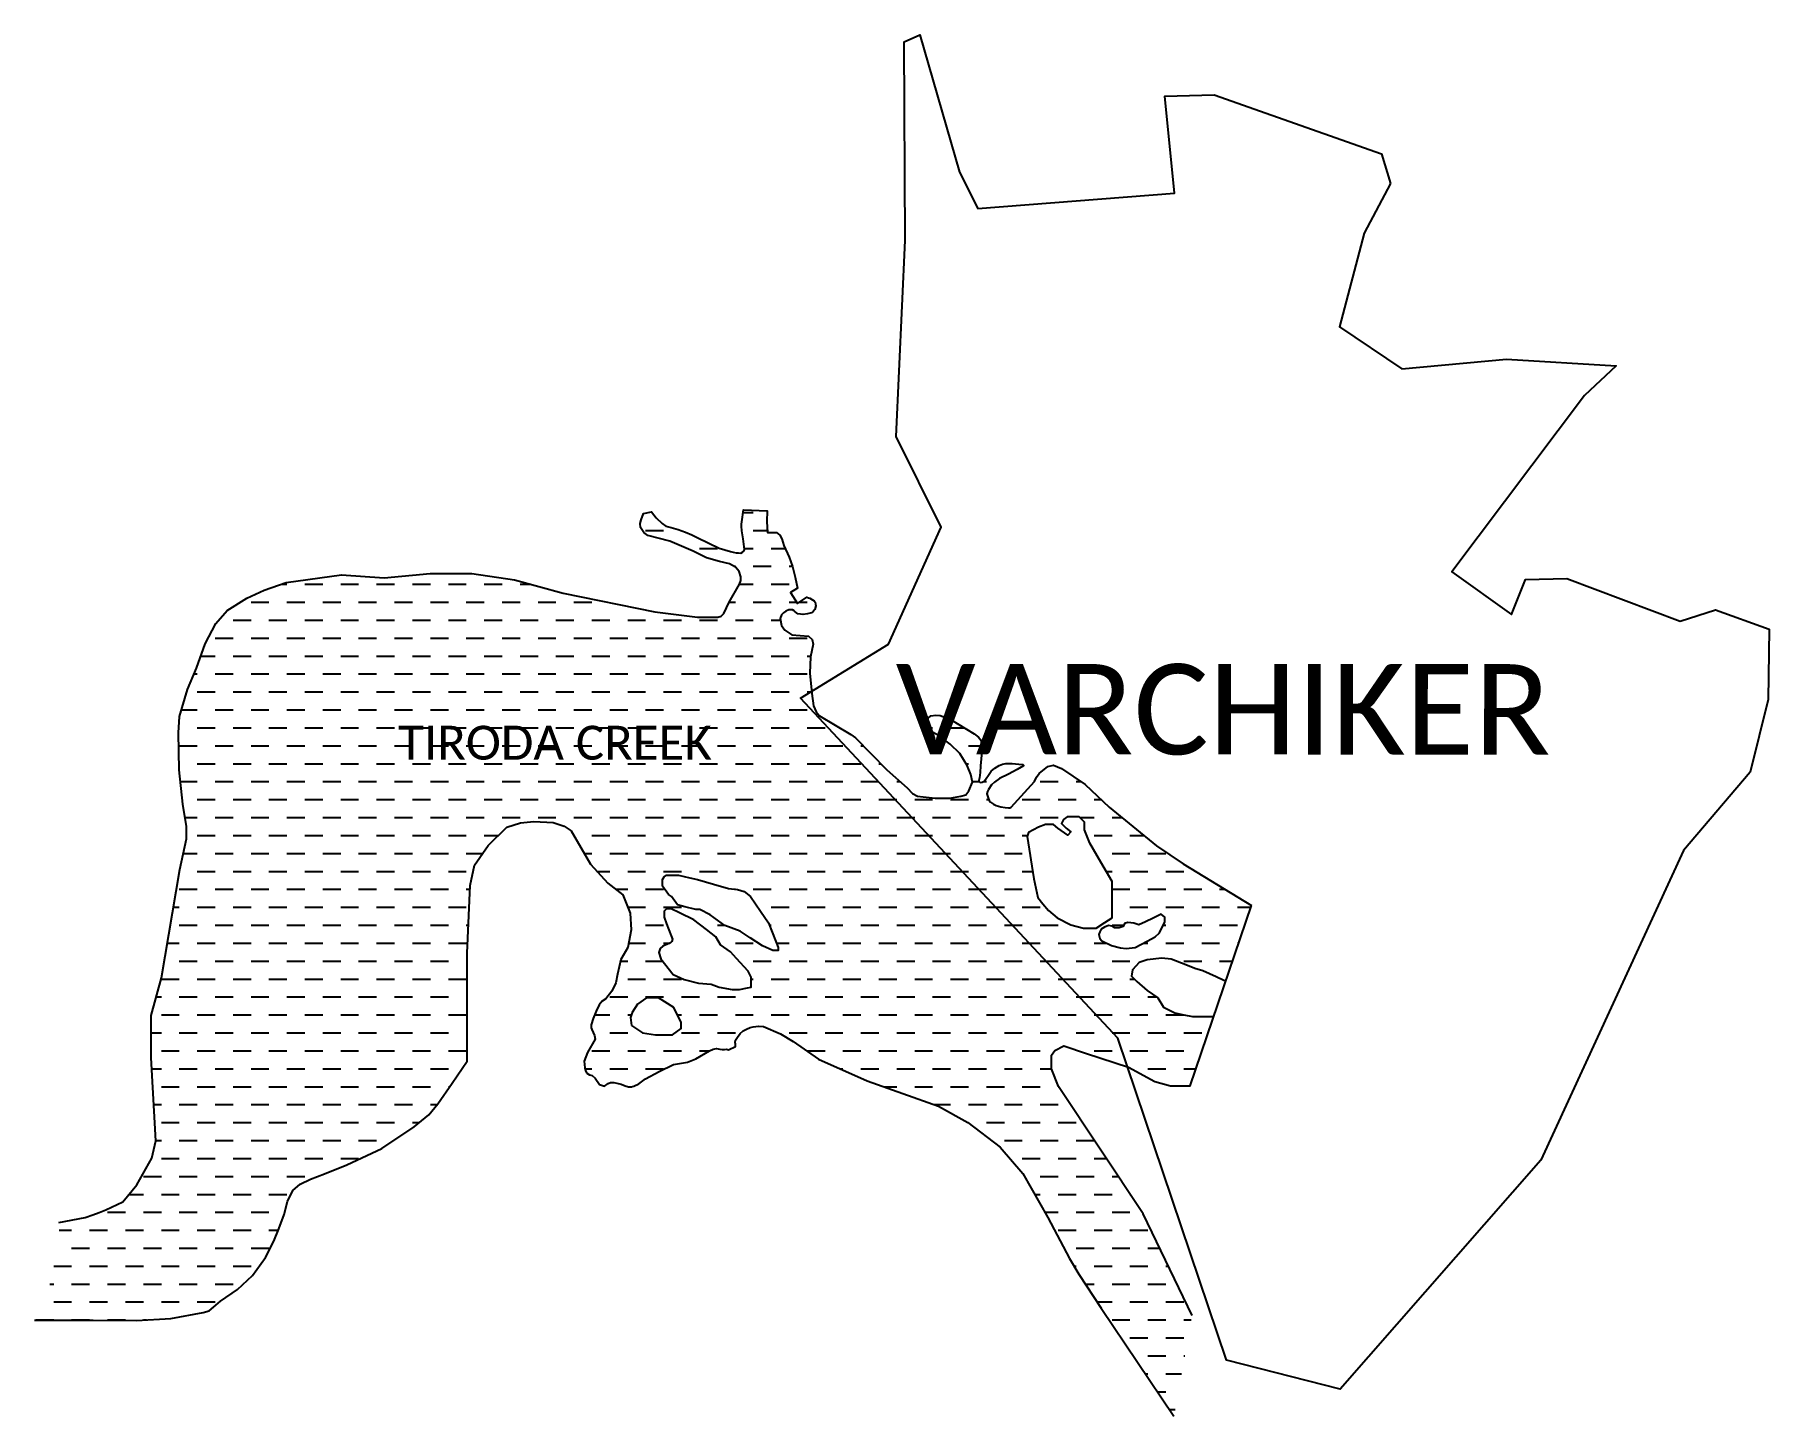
# Model space of a CAD drawing. Header units: metres. Extents: x 356742 to 358277, y 1741974 to 1743196.
import ezdxf

# ---------------------------------------------------------------- set-up
doc = ezdxf.new("R2010")
doc.units = ezdxf.units.M
doc.header["$MEASUREMENT"] = 0
for name, color, linetype in [('CREEK', 132, 'Continuous'), ('village', 3, 'Continuous'), ('VILLAGE NAME', 250, 'Continuous')]:
    doc.layers.add(name, color=color, linetype=linetype)
doc.layers.add('CREEK TEXT', color=7, linetype='Continuous', true_color=0x000000)

msp = doc.modelspace()

# ---------------------------------------------------------------- hatches: boundary and pattern name
at = {"layer": 'CREEK'}
h = msp.add_hatch(dxfattribs=at)
h.set_pattern_fill('DASH', color=256, scale=5)
h.set_pattern_definition([(0, (0, 0), (15.875, 15.875), [15.875, -15.875])])
h.paths.add_polyline_path([(357514.1, 1742529.9), (357496.1, 1742545.6), (357468.6, 1742573.9), (357464.3, 1742577.1), (357436.7, 1742593.6), (357433.8, 1742596.9), (357431.3, 1742602.3), (357429.9, 1742613.1), (357428, 1742631.2), (357428.8, 1742645.6), (357431, 1742656.9), (357430.2, 1742661.1), (357426.8, 1742664), (357419.6, 1742664.7), (357412.2, 1742665.2), (357405.8, 1742669.2), (357403.1, 1742673.3), (357401.9, 1742679.5), (357403.1, 1742682.9), (357404.7, 1742684.7), (357406.7, 1742686.2), (357409.5, 1742687.2), (357411.2, 1742687.4), (357412.8, 1742687.2), (357414.2, 1742686.3), (357415.1, 1742685.4), (357417.5, 1742683.8), (357422.2, 1742683), (357425.9, 1742683.6), (357429.6, 1742684.5), (357431.1, 1742685.8), (357432.6, 1742687.7), (357433.3, 1742690.7), (357433.2, 1742692.3), (357432.9, 1742694), (357431.9, 1742695.1), (357430.3, 1742696.2), (357428.2, 1742697.5), (357427, 1742697.8), (357425.3, 1742698.5), (357417.1, 1742692.9), (357411.1, 1742702.6), (357417.3, 1742706.3), (357415, 1742716.2), (357412.8, 1742725.6), (357409.7, 1742733.9), (357405, 1742744.3), (357403.2, 1742750), (357401.4, 1742753.3), (357398.6, 1742755.7), (357390.5, 1742755.6), (357390.1, 1742765.4), (357390.4, 1742774.9), (357369.4, 1742775.8), (357367.8, 1742765), (357367.5, 1742763.1), (357367.5, 1742761.2), (357367.8, 1742757.1), (357369.2, 1742750.1), (357370.2, 1742740.5), (357369.7, 1742739.2), (357368.6, 1742738.3), (357367, 1742737.4), (357364.9, 1742737.6), (357362.8, 1742737.7), (357360.3, 1742738.2), (357357.8, 1742738.9), (357347.7, 1742741.9), (357329, 1742751), (357323.5, 1742753.6), (357318.1, 1742756.1), (357311.4, 1742758.4), (357305.2, 1742760.1), (357300.7, 1742761.4), (357297.5, 1742763.5), (357292.2, 1742768.7), (357287.8, 1742774), (357280.8, 1742772.6), (357278.7, 1742766.8), (357277.8, 1742763.5), (357278.3, 1742760), (357281.3, 1742755.6), (357284.7, 1742752.9), (357304.1, 1742747.9), (357324.7, 1742739.1), (357336.5, 1742733.4), (357348, 1742730.1), (357357.1, 1742727.9), (357362.2, 1742725), (357365.5, 1742721.3), (357366.9, 1742716.5), (357367, 1742713.2), (357365.7, 1742709.9), (357356.7, 1742694), (357352.1, 1742684.1), (357349.7, 1742681.8), (357346.7, 1742680.8), (357328.7, 1742680.8), (357290.8, 1742685.6), (357209.7, 1742701.9), (357166.7, 1742713.9), (357128.9, 1742719.3), (357092, 1742719.3), (357051.4, 1742715.7), (357013.7, 1742718.1), (356964.5, 1742711.3), (356945.1, 1742704.7), (356929.9, 1742697.7), (356912.4, 1742686.7), (356902.5, 1742675.1), (356893, 1742657.1), (356885.4, 1742635.8), (356877.2, 1742616.8), (356870.1, 1742592.8), (356869.4, 1742578.3), (356869.8, 1742545.6), (356873.2, 1742515.4), (356876.4, 1742495.7), (356876.4, 1742484.7), (356870.5, 1742457.4), (356854.2, 1742361.7), (356845, 1742328.4), (356845, 1742290.8), (356849.2, 1742217.4), (356845.7, 1742202), (356832.4, 1742178.6), (356820.1, 1742163.5), (356805, 1742156.3), (356799.2, 1742154.1), (356793.5, 1742151.9), (356786.7, 1742149.5), (356765.1, 1742145.4), (356755, 1742089), (356742, 1742058.8), (356793.7, 1742058.8), (356832.2, 1742058.5), (356862.6, 1742060.3), (356891.2, 1742065.5), (356896.4, 1742067), (356900.2, 1742070.2), (356906.5, 1742075.6), (356921.5, 1742086), (356934.8, 1742098.3), (356946.3, 1742114.3), (356953.6, 1742128.8), (356958.1, 1742139.5), (356962.8, 1742152.3), (356965.8, 1742163.8), (356970.5, 1742173.6), (356977.1, 1742179.2), (356986, 1742183.5), (356998.4, 1742188.4), (357018.3, 1742196.1), (357049.3, 1742210.7), (357077.9, 1742229.9), (357091, 1742240.5), (357098.8, 1742250.3), (357111.6, 1742268.4), (357124.8, 1742288.1), (357124.8, 1742383.6), (357127.5, 1742443.3), (357131.2, 1742461.5), (357143.3, 1742478.8), (357160, 1742495), (357172, 1742498.8), (357183.9, 1742500.1), (357201, 1742499.2), (357210.7, 1742495.9), (357216.9, 1742491.8), (357233.9, 1742462.3), (357249.2, 1742445.4), (357262.5, 1742435.1), (357269.2, 1742418.9), (357270, 1742404.1), (357267.1, 1742388.6), (357260.7, 1742377.9), (357257.9, 1742364.9), (357256.5, 1742357.2), (357252.7, 1742350), (357247.5, 1742343), (357244.4, 1742341.1), (357241.7, 1742337.8), (357239, 1742332.1), (357236.3, 1742325.8), (357234.4, 1742320), (357234.6, 1742317.5), (357235.2, 1742315.9), (357237.5, 1742310.7), (357238, 1742307.4), (357231.2, 1742295.5), (357228.4, 1742288.1), (357228.8, 1742282.1), (357229.6, 1742279.5), (357230.8, 1742277.4), (357233, 1742275.9), (357235.3, 1742275.2), (357238, 1742272.8), (357241.9, 1742267.2), (357246.3, 1742265.7), (357249.7, 1742268.3), (357251.8, 1742269.1), (357254.5, 1742269.1), (357257.3, 1742268.6), (357261, 1742267.6), (357264.5, 1742266.2), (357267.5, 1742265.3), (357270, 1742265.2), (357272.3, 1742265.9), (357276.6, 1742267.9), (357282.7, 1742272.3), (357294.6, 1742278.9), (357307.5, 1742284.9), (357319.8, 1742287.1), (357327.2, 1742290.1), (357339.3, 1742297.2), (357342.6, 1742298.7), (357345.4, 1742299.1), (357348.4, 1742298.7), (357350.4, 1742298.3), (357352.5, 1742298.4), (357354.3, 1742298.5), (357356.2, 1742297.9), (357362.3, 1742300.8), (357362.2, 1742302), (357362.2, 1742303.1), (357362, 1742304.5), (357362.4, 1742306.6), (357364.1, 1742309.3), (357366.3, 1742312.4), (357369, 1742314.7), (357372, 1742316.3), (357375.3, 1742317.6), (357378, 1742318.3), (357382.6, 1742319), (357387.2, 1742318.5), (357402, 1742312.2), (357413.4, 1742305.3), (357435.6, 1742289.8), (357478.9, 1742270.7), (357541.8, 1742248.2), (357567.8, 1742233.8), (357596.4, 1742211.9), (357616.5, 1742188.7), (357638.8, 1742149.6), (357658, 1742113.4), (357666.1, 1742099.5), (357686, 1742069.3), (357750.3, 1741973.8), (357766.4, 1742062.9), (357723.1, 1742153), (357648.2, 1742265.6), (357642.1, 1742281.2), (357642.1, 1742293.2), (357644.8, 1742297.3), (357652.9, 1742301.4), (357672.9, 1742294.8), (357710.2, 1742282.6), (357733.3, 1742269.9), (357747.2, 1742266.1), (357764.8, 1742266.1), (357785.6, 1742327.5), (357775.6, 1742327.5), (357766.8, 1742327.5), (357759.2, 1742329), (357751, 1742330.7), (357741.2, 1742335.6), (357736.1, 1742343.9), (357726.7, 1742350.4), (357717.4, 1742358.4), (357712.7, 1742363.1), (357713.5, 1742368.9), (357719.6, 1742375.3), (357726.6, 1742377.6), (357739.5, 1742379.2), (357747.9, 1742378.1), (357760.7, 1742373.1), (357768.7, 1742369.9), (357776, 1742368), (357787.7, 1742362.5), (357794.5, 1742359.4), (357796.2, 1742358.6), (357819, 1742425.8), (357758.5, 1742462.5), (357735, 1742478.6), (357693.1, 1742512.6), (357671.8, 1742532.6), (357650.9, 1742546.8), (357643.6, 1742549.7), (357638.8, 1742548.7), (357631, 1742542.4), (357628.7, 1742539.1), (357626.9, 1742535.4), (357606.2, 1742512.6), (357605, 1742512.2), (357603.8, 1742512.2), (357600.9, 1742512.3), (357597.2, 1742513.1), (357593, 1742514.2), (357590.6, 1742515.4), (357588, 1742517.1), (357586.7, 1742518.7), (357585.8, 1742521), (357584.8, 1742524.5), (357585.2, 1742526.5), (357586.3, 1742528.4), (357588.8, 1742532.5), (357591.4, 1742534.9), (357595.9, 1742538.1), (357603.9, 1742541.8), (357611.6, 1742546), (357617.1, 1742549.1), (357617.2, 1742549.9), (357616.7, 1742550.3), (357615.9, 1742550.4), (357613, 1742550.7), (357607.1, 1742551.3), (357601.4, 1742551.3), (357598.5, 1742550.6), (357595.6, 1742549.6), (357591.7, 1742547.2), (357588.7, 1742544.6), (357586.7, 1742541.8), (357583.6, 1742537.3), (357582.4, 1742535.6), (357580.5, 1742534.8), (357578.1, 1742534.5), (357577.6, 1742535.8), (357578.2, 1742538.7), (357578.8, 1742543.3), (357579, 1742549.1), (357580.2, 1742561.6), (357579.8, 1742571.8), (357577.2, 1742574.7), (357573.5, 1742577.5), (357553.2, 1742590), (357543.4, 1742593.8), (357539.5, 1742594.1), (357535.3, 1742593.6), (357532.9, 1742591.5), (357532, 1742588.7), (357531.9, 1742585.4), (357532.7, 1742583), (357533.7, 1742581.2), (357536.6, 1742579), (357542.5, 1742575.8), (357552.4, 1742568.5), (357560.9, 1742560.3), (357567.4, 1742549.6), (357570.6, 1742541.6), (357572, 1742534.8), (357568.8, 1742527.1), (357566, 1742523.7), (357561.6, 1742522.3), (357552.1, 1742520.7), (357539, 1742520.7), (357528.4, 1742521.8), (357523.5, 1742522.5), (357518.8, 1742524.7)])
h.paths.add_polyline_path([(357299.2, 1742451.1), (357301.3, 1742452.6), (357305.4, 1742452.6), (357311.9, 1742452.6), (357321.8, 1742450.3), (357328.6, 1742448.6), (357342.8, 1742444.5), (357356.1, 1742440.7), (357364.2, 1742439.7), (357369.9, 1742438), (357375.5, 1742433.5), (357384.5, 1742420.6), (357391.6, 1742410.4), (357398, 1742393.8), (357400.1, 1742388.4), (357400.1, 1742385.9), (357395.3, 1742385.9), (357386.1, 1742390.1), (357375.4, 1742397.1), (357366.5, 1742402.9), (357352.9, 1742408.1), (357339.9, 1742417.3), (357330.6, 1742422), (357327.2, 1742422), (357317.4, 1742424.5), (357311.1, 1742426.2), (357305.5, 1742433.5), (357302.9, 1742435.3), (357297.7, 1742442.8), (357297.7, 1742448.6)], flags=16)
h.paths.add_polyline_path([(357301.3, 1742422.8), (357305.3, 1742422.8), (357312.7, 1742419.2), (357325.5, 1742413), (357336.6, 1742404.4), (357345, 1742397.9), (357349.1, 1742390.8), (357357.9, 1742384.7), (357363.3, 1742378.9), (357373.4, 1742367.6), (357376.1, 1742362.3), (357376.1, 1742357.3), (357376.1, 1742353.3), (357372.9, 1742352.7), (357365.8, 1742351.3), (357359.2, 1742351.3), (357347.7, 1742353.5), (357340.8, 1742356.1), (357329.6, 1742357.1), (357316.8, 1742360.2), (357307.2, 1742364.7), (357296.2, 1742378.4), (357294.5, 1742384.2), (357295.7, 1742387.7), (357298, 1742389.7), (357302, 1742391.4), (357304.7, 1742392.6), (357305.8, 1742393.7), (357306.6, 1742395.8), (357305.4, 1742398.9), (357301.3, 1742409.4), (357299.1, 1742415.4), (357299.1, 1742420.6)], flags=16)
h.paths.add_polyline_path([(357283.4, 1742343.9), (357294.2, 1742343.9), (357307.6, 1742335.4), (357314.1, 1742322.1), (357314.1, 1742317), (357306.5, 1742311.4), (357291.4, 1742311.4), (357280.1, 1742313), (357270.3, 1742319.6), (357269.3, 1742326.7), (357270.9, 1742330.9), (357275.5, 1742338.3)], flags=16)
h.paths.add_polyline_path([(357620.3, 1742486.6), (357621.6, 1742490.3), (357630.4, 1742495), (357636.7, 1742497.4), (357643.8, 1742497.4), (357647.6, 1742494.1), (357656.3, 1742487.8), (357659, 1742490.8), (357654.8, 1742494.1), (357650.9, 1742498.3), (357652.6, 1742501.9), (357655.9, 1742504), (357659.2, 1742504.1), (357666.3, 1742504.1), (357671.1, 1742499.3), (357671.1, 1742492.6), (357675.8, 1742480.7), (357685.7, 1742463.9), (357695.6, 1742446.9), (357695.6, 1742426.9), (357695.6, 1742414.9), (357689.1, 1742410.6), (357681.5, 1742405.6), (357670.3, 1742405.6), (357659, 1742408.5), (357647.1, 1742414.8), (357639.4, 1742421.2), (357634.4, 1742427.1), (357629.9, 1742432.8), (357626.4, 1742449.4)], flags=16)
h.paths.add_polyline_path([(357683.8, 1742399.9), (357684.6, 1742402.5), (357685.8, 1742404.6), (357688.8, 1742406.5), (357692.5, 1742407.9), (357695.5, 1742407.3), (357698, 1742405.8), (357701.8, 1742405.8), (357705.5, 1742407.1), (357706.5, 1742409.9), (357709.4, 1742410.7), (357714.8, 1742410.1), (357719.2, 1742408.5), (357725.1, 1742411.3), (357731.8, 1742414.5), (357739.1, 1742417.9), (357742.2, 1742415.5), (357742.2, 1742411.2), (357737.5, 1742401.4), (357733.6, 1742398), (357726.6, 1742394.2), (357716.1, 1742388.6), (357708, 1742387.6), (357703, 1742388.1), (357695.1, 1742390.4), (357686.5, 1742394.4), (357684.6, 1742396.4)], flags=16)
h.paths.add_polyline_path([(357055.1, 1742534.2), (357350.7, 1742534.2), (357350.7, 1742606.9), (357055.1, 1742606.9)], flags=24)

# ---------------------------------------------------------------- linework, layer by layer
at = {"layer": 'CREEK', "flags": 128}
for points in [[(356763.5, 1742145.1), (356786.7, 1742149.5), (356793.5, 1742151.9), (356799.2, 1742154.1), (356805, 1742156.3), (356820.1, 1742163.5), (356832.4, 1742178.6), (356845.7, 1742202), (356849.2, 1742217.4), (356845, 1742290.8), (356845, 1742328.4), (356854.2, 1742361.7), (356870.5, 1742457.4), (356876.4, 1742484.7), (356876.4, 1742495.7), (356873.2, 1742515.4), (356869.8, 1742545.6), (356869.4, 1742578.3), (356870.1, 1742592.8), (356877.2, 1742616.8), (356885.4, 1742635.8), (356893, 1742657.1), (356902.5, 1742675.1), (356912.4, 1742686.7), (356929.9, 1742697.7), (356945.1, 1742704.7), (356964.5, 1742711.3), (357013.7, 1742718.1), (357051.4, 1742715.7), (357092, 1742719.3), (357128.9, 1742719.3), (357166.7, 1742713.9), (357209.7, 1742701.9), (357290.8, 1742685.6), (357328.7, 1742680.8), (357346.7, 1742680.8), (357349.7, 1742681.8), (357352.1, 1742684.1), (357356.7, 1742694), (357365.7, 1742709.9), (357367, 1742713.2), (357366.9, 1742716.5), (357365.5, 1742721.3), (357362.2, 1742725), (357357.1, 1742727.9), (357348, 1742730.1), (357336.5, 1742733.4), (357324.7, 1742739.1), (357304.1, 1742747.9), (357284.7, 1742752.9), (357281.3, 1742755.6), (357278.3, 1742760), (357277.8, 1742763.5), (357278.7, 1742766.8), (357280.8, 1742772.6), (357287.8, 1742774), (357292.2, 1742768.7), (357297.5, 1742763.5), (357300.7, 1742761.4), (357305.2, 1742760.1), (357311.4, 1742758.4), (357318.1, 1742756.1), (357323.5, 1742753.6), (357329, 1742751), (357347.7, 1742741.9), (357357.8, 1742738.9), (357360.3, 1742738.2), (357362.8, 1742737.7), (357364.9, 1742737.6), (357367, 1742737.4), (357368.6, 1742738.3), (357369.7, 1742739.2), (357370.2, 1742740.5), (357369.2, 1742750.1), (357367.8, 1742757.1), (357367.5, 1742761.2), (357367.5, 1742763.1), (357367.8, 1742765), (357369.4, 1742775.8), (357390.4, 1742774.9), (357390.1, 1742765.4), (357390.5, 1742755.6), (357398.6, 1742755.7), (357401.4, 1742753.3), (357403.2, 1742750), (357405, 1742744.3), (357409.7, 1742733.9), (357412.8, 1742725.6), (357415, 1742716.2), (357417.3, 1742706.3), (357411.1, 1742702.6), (357417.1, 1742692.9), (357425.3, 1742698.5), (357427, 1742697.8), (357428.2, 1742697.5), (357430.3, 1742696.2), (357431.9, 1742695.1), (357432.9, 1742694), (357433.2, 1742692.3), (357433.3, 1742690.7), (357432.6, 1742687.7), (357431.1, 1742685.8), (357429.6, 1742684.5), (357425.9, 1742683.6), (357422.2, 1742683), (357417.5, 1742683.8), (357415.1, 1742685.4), (357414.2, 1742686.3), (357412.8, 1742687.2), (357411.2, 1742687.4), (357409.5, 1742687.2), (357406.7, 1742686.2), (357404.7, 1742684.7), (357403.1, 1742682.9), (357401.9, 1742679.5), (357403.1, 1742673.3), (357405.8, 1742669.2), (357412.2, 1742665.2), (357419.6, 1742664.7), (357426.8, 1742664), (357430.2, 1742661.1), (357431, 1742656.9), (357428.8, 1742645.6), (357428, 1742631.2), (357429.9, 1742613.1), (357431.3, 1742602.3), (357433.8, 1742596.9), (357436.7, 1742593.6), (357464.3, 1742577.1), (357468.6, 1742573.9), (357496.1, 1742545.6), (357514.1, 1742529.9), (357518.8, 1742524.7), (357523.5, 1742522.5), (357528.4, 1742521.8), (357539, 1742520.7), (357552.1, 1742520.7), (357561.6, 1742522.3), (357566, 1742523.7), (357568.8, 1742527.1), (357572, 1742534.8), (357570.6, 1742541.6), (357567.4, 1742549.6), (357560.9, 1742560.3), (357552.4, 1742568.5), (357542.5, 1742575.8), (357536.6, 1742579), (357533.7, 1742581.2), (357532.7, 1742583), (357531.9, 1742585.4), (357532, 1742588.7), (357532.9, 1742591.5), (357535.3, 1742593.6), (357539.5, 1742594.1), (357543.4, 1742593.8), (357553.2, 1742590), (357573.5, 1742577.5), (357577.2, 1742574.7), (357579.8, 1742571.8), (357580.2, 1742561.6), (357579, 1742549.1), (357578.8, 1742543.3), (357578.2, 1742538.7), (357577.7, 1742536.3), (357577.7, 1742535.5), (357577.9, 1742535), (357578.7, 1742534.6), (357580.5, 1742534.8), (357582.4, 1742535.6), (357583.6, 1742537.3), (357586.7, 1742541.8), (357588.7, 1742544.6), (357591.7, 1742547.2), (357595.6, 1742549.6), (357598.5, 1742550.6), (357601.4, 1742551.3), (357607.1, 1742551.3), (357613, 1742550.7), (357615.9, 1742550.4), (357616.7, 1742550.3), (357617.2, 1742549.9), (357617.1, 1742549.1), (357611.6, 1742546), (357603.9, 1742541.8), (357595.9, 1742538.1), (357591.4, 1742534.9), (357588.8, 1742532.5), (357586.3, 1742528.4), (357585.2, 1742526.5), (357584.8, 1742524.5), (357585.8, 1742521), (357586.7, 1742518.7), (357588, 1742517.1), (357590.6, 1742515.4), (357593, 1742514.2), (357597.2, 1742513.1), (357600.9, 1742512.3), (357603.8, 1742512.2), (357605, 1742512.2), (357606.2, 1742512.6), (357626.9, 1742535.4), (357628.7, 1742539.1), (357631, 1742542.4), (357638.8, 1742548.7), (357643.6, 1742549.7), (357650.9, 1742546.8), (357671.8, 1742532.6), (357693.1, 1742512.6), (357735, 1742478.6), (357758.5, 1742462.5), (357819, 1742425.8)], [(356742, 1742058.8), (356793.7, 1742058.8), (356832.2, 1742058.5), (356862.6, 1742060.3), (356891.2, 1742065.5), (356896.4, 1742067), (356900.2, 1742070.2), (356906.5, 1742075.6), (356921.5, 1742086), (356934.8, 1742098.3), (356946.3, 1742114.3), (356953.6, 1742128.8), (356958.1, 1742139.5), (356962.8, 1742152.3), (356965.8, 1742163.8), (356970.5, 1742173.6), (356977.1, 1742179.2), (356986, 1742183.5), (356998.4, 1742188.4), (357018.3, 1742196.1), (357049.3, 1742210.7), (357077.9, 1742229.9), (357091, 1742240.5), (357098.8, 1742250.3), (357111.6, 1742268.4), (357124.8, 1742288.1), (357124.8, 1742383.6), (357127.5, 1742443.3), (357131.2, 1742461.5), (357143.3, 1742478.8), (357160, 1742495), (357172, 1742498.8), (357183.9, 1742500.1), (357201, 1742499.2), (357210.7, 1742495.9), (357216.9, 1742491.8), (357233.9, 1742462.3), (357249.2, 1742445.4), (357262.5, 1742435.1), (357269.2, 1742418.9), (357270, 1742404.1), (357267.1, 1742388.6), (357260.7, 1742377.9), (357257.9, 1742364.9), (357256.5, 1742357.2), (357252.7, 1742350), (357247.5, 1742343), (357244.4, 1742341.1), (357241.7, 1742337.8), (357239, 1742332.1), (357236.3, 1742325.8), (357234.4, 1742320), (357234.6, 1742317.5), (357235.2, 1742315.9), (357237.5, 1742310.7), (357238, 1742307.4), (357231.2, 1742295.5), (357228.4, 1742288.1), (357228.8, 1742282.1), (357229.6, 1742279.5), (357230.8, 1742277.4), (357233, 1742275.9), (357235.3, 1742275.2), (357238, 1742272.8), (357241.9, 1742267.2), (357246.3, 1742265.7), (357249.7, 1742268.3), (357251.8, 1742269.1), (357254.5, 1742269.1), (357257.3, 1742268.6), (357261, 1742267.6), (357264.5, 1742266.2), (357267.5, 1742265.3), (357270, 1742265.2), (357272.3, 1742265.9), (357276.6, 1742267.9), (357282.7, 1742272.3), (357294.6, 1742278.9), (357307.5, 1742284.9), (357319.8, 1742287.1), (357327.2, 1742290.1), (357339.3, 1742297.2), (357342.6, 1742298.7), (357345.4, 1742299.1), (357348.4, 1742298.7), (357350.4, 1742298.3), (357352.5, 1742298.4), (357354.3, 1742298.5), (357356.2, 1742297.9), (357362.3, 1742300.8), (357362.2, 1742302), (357362.2, 1742303.1), (357362, 1742304.5), (357362.4, 1742306.6), (357364.1, 1742309.3), (357366.3, 1742312.4), (357369, 1742314.7), (357372, 1742316.3), (357375.3, 1742317.6), (357378, 1742318.3), (357382.6, 1742319), (357387.2, 1742318.5), (357402, 1742312.2), (357413.4, 1742305.3), (357435.6, 1742289.8), (357478.9, 1742270.7), (357541.8, 1742248.2), (357567.8, 1742233.8), (357596.4, 1742211.9), (357616.5, 1742188.7), (357638.8, 1742149.6), (357658, 1742113.4), (357666.1, 1742099.5), (357686, 1742069.3), (357750.3, 1741973.8)], [(357766.4, 1742062.9), (357723.1, 1742153), (357648.2, 1742265.6), (357642.1, 1742281.2), (357642.1, 1742293.2), (357644.8, 1742297.3), (357652.9, 1742301.4), (357672.9, 1742294.8), (357710.2, 1742282.6), (357733.3, 1742269.9), (357747.2, 1742266.1), (357764.8, 1742266.1), (357819, 1742425.8)], [(357796.2, 1742358.6), (357794.5, 1742359.4), (357787.7, 1742362.5), (357776, 1742368), (357768.7, 1742369.9), (357760.7, 1742373.1), (357747.9, 1742378.1), (357739.5, 1742379.2), (357726.6, 1742377.6), (357719.6, 1742375.3), (357713.5, 1742368.9), (357712.7, 1742363.1), (357717.4, 1742358.4), (357726.7, 1742350.4), (357736.1, 1742343.9), (357741.2, 1742335.6), (357751, 1742330.7), (357759.2, 1742329), (357766.8, 1742327.5), (357775.6, 1742327.5), (357785.6, 1742327.5)]]:
    msp.add_lwpolyline(points, dxfattribs=at)
for points in [[(357620.3, 1742486.6), (357626.4, 1742449.4), (357629.9, 1742432.8), (357634.4, 1742427.1), (357639.4, 1742421.2), (357647.1, 1742414.8), (357659, 1742408.5), (357670.3, 1742405.6), (357681.5, 1742405.6), (357689.1, 1742410.6), (357695.6, 1742414.9), (357695.6, 1742426.9), (357695.6, 1742446.9), (357685.7, 1742463.9), (357675.8, 1742480.7), (357671.1, 1742492.6), (357671.1, 1742499.3), (357666.3, 1742504.1), (357659.2, 1742504.1), (357655.9, 1742504), (357652.6, 1742501.9), (357650.9, 1742498.3), (357654.8, 1742494.1), (357659, 1742490.8), (357656.3, 1742487.8), (357647.6, 1742494.1), (357643.8, 1742497.4), (357636.7, 1742497.4), (357630.4, 1742495), (357621.6, 1742490.3)], [(357302.9, 1742435.3), (357297.7, 1742442.8), (357297.7, 1742448.6), (357299.2, 1742451.1), (357301.3, 1742452.6), (357305.4, 1742452.6), (357311.9, 1742452.6), (357321.8, 1742450.3), (357328.6, 1742448.6), (357342.8, 1742444.5), (357356.1, 1742440.7), (357364.2, 1742439.7), (357369.9, 1742438), (357375.5, 1742433.5), (357384.5, 1742420.6), (357391.6, 1742410.4), (357398, 1742393.8), (357400.1, 1742388.4), (357400.1, 1742385.9), (357395.3, 1742385.9), (357386.1, 1742390.1), (357375.4, 1742397.1), (357366.5, 1742402.9), (357352.9, 1742408.1), (357339.9, 1742417.3), (357330.6, 1742422), (357327.2, 1742422), (357317.4, 1742424.5), (357311.1, 1742426.2), (357305.5, 1742433.5)], [(357296.2, 1742378.4), (357307.2, 1742364.7), (357316.8, 1742360.2), (357329.6, 1742357.1), (357340.8, 1742356.1), (357347.7, 1742353.5), (357359.2, 1742351.3), (357365.8, 1742351.3), (357372.9, 1742352.7), (357376.1, 1742353.3), (357376.1, 1742357.3), (357376.1, 1742362.3), (357373.4, 1742367.6), (357363.3, 1742378.9), (357357.9, 1742384.7), (357349.1, 1742390.8), (357345, 1742397.9), (357336.6, 1742404.4), (357325.5, 1742413), (357312.7, 1742419.2), (357305.3, 1742422.8), (357301.3, 1742422.8), (357299.1, 1742420.6), (357299.1, 1742415.4), (357301.3, 1742409.4), (357305.4, 1742398.9), (357306.6, 1742395.8), (357305.8, 1742393.7), (357304.7, 1742392.6), (357302, 1742391.4), (357298, 1742389.7), (357295.7, 1742387.7), (357294.5, 1742384.2)], [(357686.5, 1742394.4), (357695.1, 1742390.4), (357703, 1742388.1), (357708, 1742387.6), (357716.1, 1742388.6), (357726.6, 1742394.2), (357733.6, 1742398), (357737.5, 1742401.4), (357742.2, 1742411.2), (357742.2, 1742415.5), (357739.1, 1742417.9), (357731.8, 1742414.5), (357725.1, 1742411.3), (357719.2, 1742408.5), (357714.8, 1742410.1), (357709.4, 1742410.7), (357706.5, 1742409.9), (357705.5, 1742407.1), (357701.8, 1742405.8), (357698, 1742405.8), (357695.5, 1742407.3), (357692.5, 1742407.9), (357688.8, 1742406.5), (357685.8, 1742404.6), (357684.6, 1742402.5), (357683.8, 1742399.9), (357684.6, 1742396.4)], [(357270.3, 1742319.6), (357280.1, 1742313), (357291.4, 1742311.4), (357306.5, 1742311.4), (357314.1, 1742317), (357314.1, 1742322.1), (357307.6, 1742335.4), (357294.2, 1742343.9), (357283.4, 1742343.9), (357275.5, 1742338.3), (357270.9, 1742330.9), (357269.3, 1742326.7)]]:
    msp.add_lwpolyline(points, close=True, dxfattribs=at)
at = {"layer": 'village', "color": 4}
msp.add_polyline3d([(357942, 1743064.5, 0), (357918.6, 1743020.6, 0), (357896.7, 1742937.6, 0), (357951.9, 1742900.4, 0), (358044.5, 1742909.1, 0), (358141.8, 1742903, 0), (358113.8, 1742876.8, 0), (357996.2, 1742720.8, 0), (358049.1, 1742683, 0), (358061.6, 1742714.2, 0), (358097.9, 1742715, 0), (358198.2, 1742677.2, 0), (358229.7, 1742687.2, 0), (358277.2, 1742670.1, 0), (358276.3, 1742607.8, 0), (358260.4, 1742543.6, 0), (358201.4, 1742474.2, 0), (358075.1, 1742200.3, 0), (357897.3, 1741997.9, 0), (357796.9, 1742023.5, 0), (357700.8, 1742308.4, 0), (357419.7, 1742609.1, 0), (357497.8, 1742656.9, 0), (357544.4, 1742760.4, 0), (357504.6, 1742840.5, 0), (357512.4, 1743013.9, 0), (357511.7, 1743189.8, 0), (357525.3, 1743196.1, 0), (357560.5, 1743074.6, 0), (357576.9, 1743042.2, 0), (357750.9, 1743055.9, 0), (357742.2, 1743141.7, 0), (357785.8, 1743142.9, 0), (357934, 1743090.6, 0), (357942, 1743064.5, 0)], close=True, dxfattribs=at)
msp.add_polyline3d([(357942, 1743064.5, 0), (357918.6, 1743020.6, 0), (357896.7, 1742937.6, 0), (357951.9, 1742900.4, 0), (358044.5, 1742909.1, 0), (358141.8, 1742903, 0), (358113.8, 1742876.8, 0), (357996.2, 1742720.8, 0), (358049.1, 1742683, 0), (358061.6, 1742714.2, 0), (358097.9, 1742715, 0), (358198.2, 1742677.2, 0), (358229.7, 1742687.2, 0), (358277.2, 1742670.1, 0), (358276.3, 1742607.8, 0), (358260.4, 1742543.6, 0), (358201.4, 1742474.2, 0), (358075.1, 1742200.3, 0), (357897.3, 1741997.9, 0), (357796.9, 1742023.5, 0), (357700.8, 1742308.4, 0), (357419.7, 1742609.1, 0), (357497.8, 1742656.9, 0), (357544.4, 1742760.4, 0), (357504.6, 1742840.5, 0), (357512.4, 1743013.9, 0), (357511.7, 1743189.8, 0), (357525.3, 1743196.1, 0), (357560.5, 1743074.6, 0), (357576.9, 1743042.2, 0), (357750.9, 1743055.9, 0), (357742.2, 1743141.7, 0), (357785.8, 1743142.9, 0), (357934, 1743090.6, 0), (357942, 1743064.5, 0)], close=True, dxfattribs=at)
at = {"layer": 'village', "color": 3, "true_color": 0x00ff00}
msp.add_polyline3d([(357942, 1743064.5, 0), (357918.6, 1743020.6, 0), (357896.7, 1742937.6, 0), (357951.9, 1742900.4, 0), (358044.5, 1742909.1, 0), (358141.8, 1742903, 0), (358113.8, 1742876.8, 0), (357996.2, 1742720.8, 0), (358049.1, 1742683, 0), (358061.6, 1742714.2, 0), (358097.9, 1742715, 0), (358198.2, 1742677.2, 0), (358229.7, 1742687.2, 0), (358277.2, 1742670.1, 0), (358276.3, 1742607.8, 0), (358260.4, 1742543.6, 0), (358201.4, 1742474.2, 0), (358075.1, 1742200.3, 0), (357897.3, 1741997.9, 0), (357796.9, 1742023.5, 0), (357700.8, 1742308.4, 0), (357419.7, 1742609.1, 0), (357497.8, 1742656.9, 0), (357544.4, 1742760.4, 0), (357504.6, 1742840.5, 0), (357512.4, 1743013.9, 0), (357511.7, 1743189.8, 0), (357525.3, 1743196.1, 0), (357560.5, 1743074.6, 0), (357576.9, 1743042.2, 0), (357750.9, 1743055.9, 0), (357742.2, 1743141.7, 0), (357785.8, 1743142.9, 0), (357934, 1743090.6, 0), (357942, 1743064.5, 0)], close=True, dxfattribs=at)
msp.add_polyline3d([(357942, 1743064.5, 0), (357918.6, 1743020.6, 0), (357896.7, 1742937.6, 0), (357951.9, 1742900.4, 0), (358044.5, 1742909.1, 0), (358141.8, 1742903, 0), (358113.8, 1742876.8, 0), (357996.2, 1742720.8, 0), (358049.1, 1742683, 0), (358061.6, 1742714.2, 0), (358097.9, 1742715, 0), (358198.2, 1742677.2, 0), (358229.7, 1742687.2, 0), (358277.2, 1742670.1, 0), (358276.3, 1742607.8, 0), (358260.4, 1742543.6, 0), (358201.4, 1742474.2, 0), (358075.1, 1742200.3, 0), (357897.3, 1741997.9, 0), (357796.9, 1742023.5, 0), (357700.8, 1742308.4, 0), (357419.7, 1742609.1, 0), (357497.8, 1742656.9, 0), (357544.4, 1742760.4, 0), (357504.6, 1742840.5, 0), (357512.4, 1743013.9, 0), (357511.7, 1743189.8, 0), (357525.3, 1743196.1, 0), (357560.5, 1743074.6, 0), (357576.9, 1743042.2, 0), (357750.9, 1743055.9, 0), (357742.2, 1743141.7, 0), (357785.8, 1743142.9, 0), (357934, 1743090.6, 0), (357942, 1743064.5, 0)], close=True, dxfattribs=at)

# ---------------------------------------------------------------- texts
at = {"layer": 'CREEK TEXT', "insert": (356908.6, 1742584.7), "char_height": 30, "attachment_point": 1}
msp.add_mtext_dynamic_manual_height_columns('\\pxqc;{\\fCalibri|b0|i0|c0|p34;TIRODA CREEK}', width=587.816, gutter_width=1, heights=[0], dxfattribs=at)
at = {"layer": 'VILLAGE NAME', "insert": (357504.1, 1742639.4), "char_height": 80, "attachment_point": 1, "rotation": 359.9793}
msp.add_mtext_dynamic_manual_height_columns('{\\fCalibri|b0|i0|c0|p34;VARCHIKER}', width=1418, gutter_width=718.5, heights=[0], dxfattribs=at)

doc.saveas('drawing.dxf')
